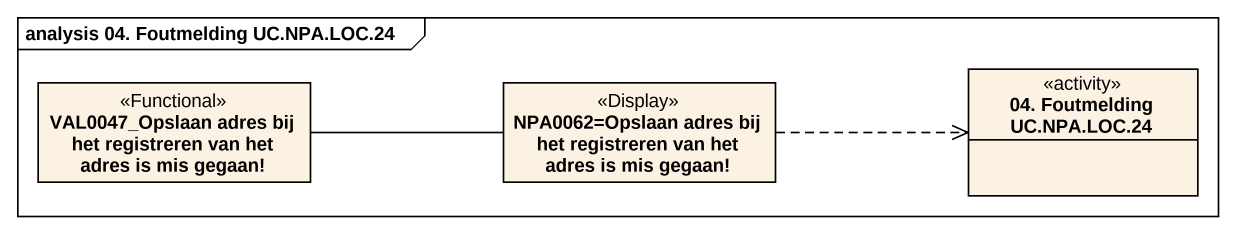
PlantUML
@startuml
mainframe analysis 04. Foutmelding UC.NPA.LOC.24
hide circle
hide empty members
class "VAL0047_Opslaan adres bij het registreren van het adres is mis gegaan!" as VAL0047_Opslaan_adres_bij <<Functional>>
class "NPA0062=Opslaan adres bij het registreren van het adres is mis gegaan!" as NPA0062_Opslaan_adres_bij <<Display>>
class "04. Foutmelding UC.NPA.LOC.24" as c04_Foutmelding_UC_NPA_LOC_24 <<activity>>
VAL0047_Opslaan_adres_bij -right- NPA0062_Opslaan_adres_bij
NPA0062_Opslaan_adres_bij .right.> c04_Foutmelding_UC_NPA_LOC_24
@enduml
